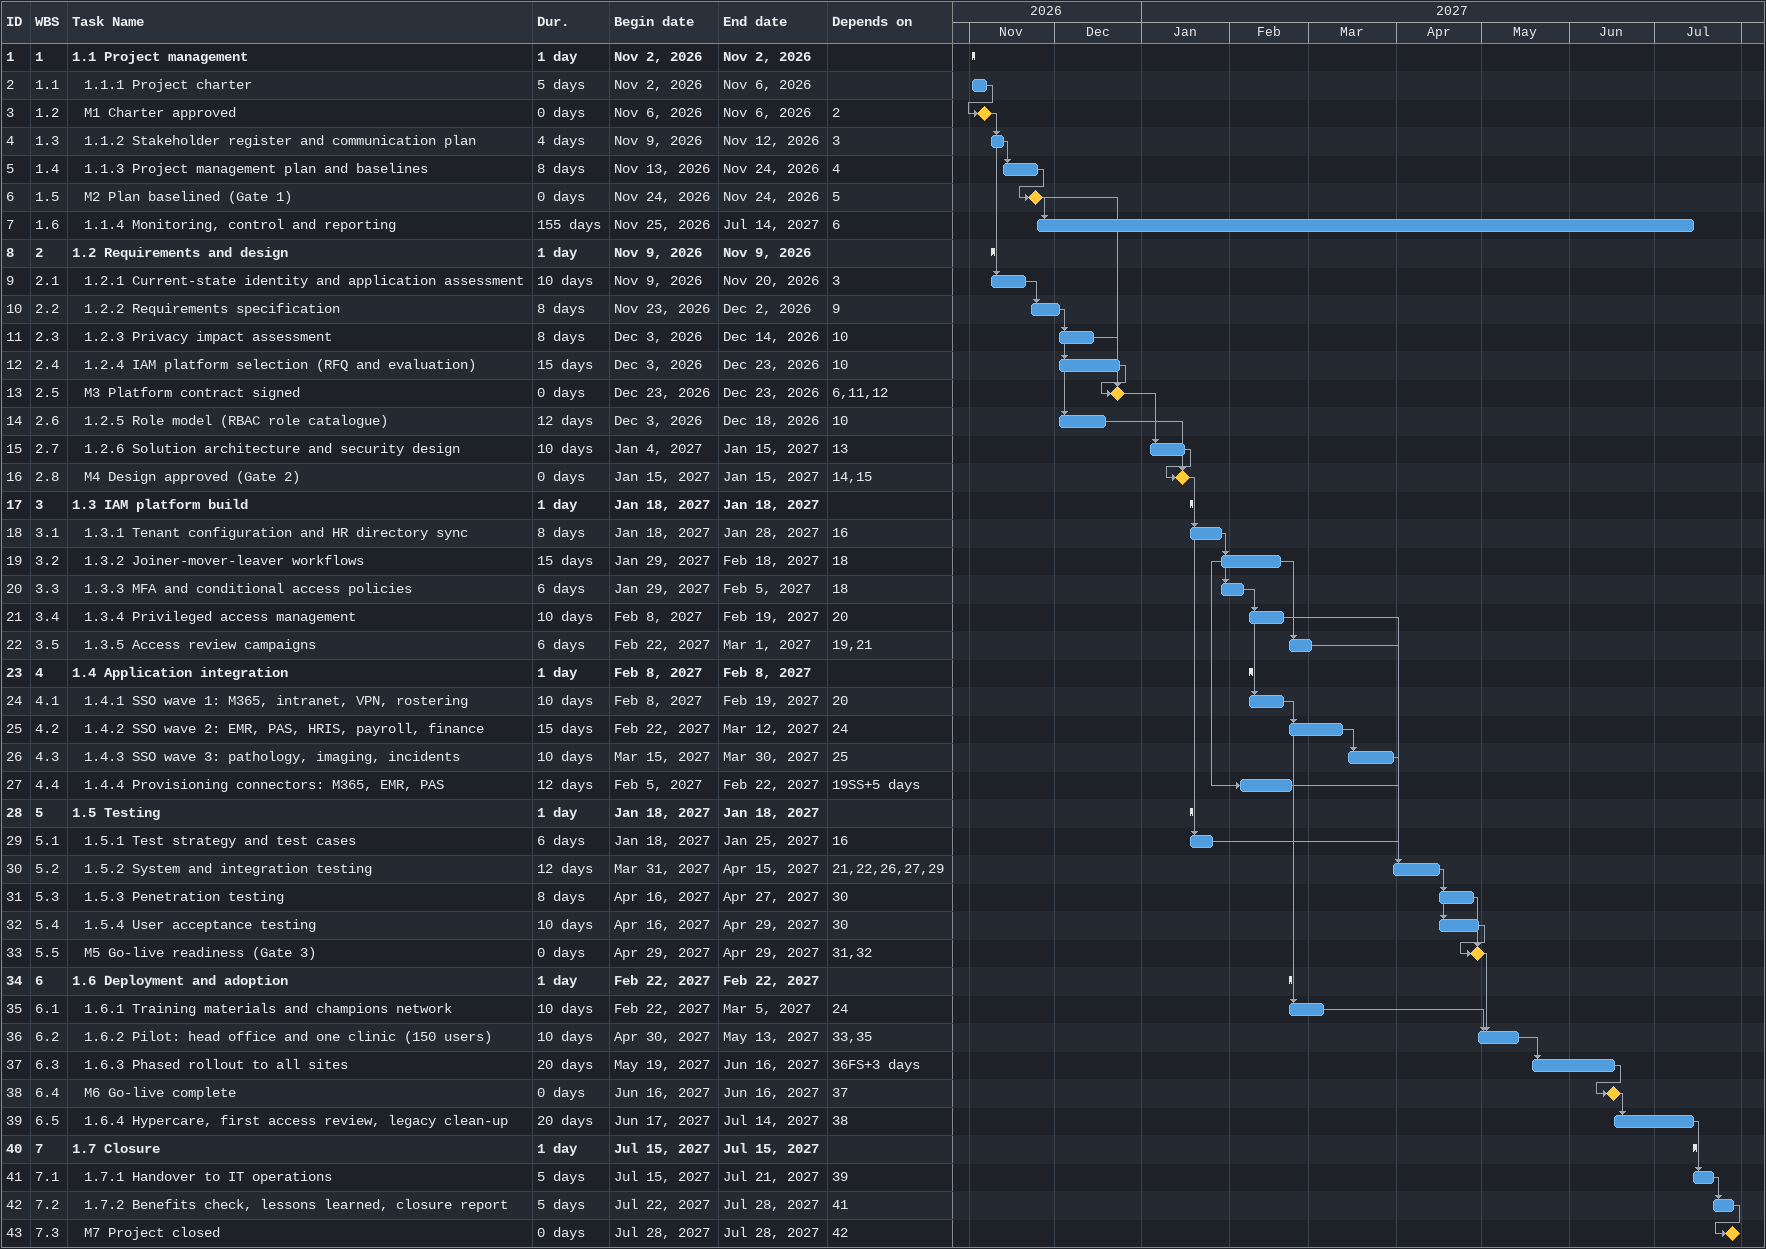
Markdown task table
| ID | WBS | Task | Duration | Start | Finish | Predecessors |
|---|---|---|---|---|---|---|
| 1 | 1 | **1.1 Project management** | 1d | 2026-11-02 | 2026-11-02 |  |
| 2 | 1.1 | 1.1.1 Project charter | 5d | 2026-11-02 | 2026-11-06 |  |
| 3 | 1.2 | M1 Charter approved | 0d | 2026-11-06 | 2026-11-06 | 2 |
| 4 | 1.3 | 1.1.2 Stakeholder register and communication plan | 4d | 2026-11-09 | 2026-11-12 | 3 |
| 5 | 1.4 | 1.1.3 Project management plan and baselines | 8d | 2026-11-13 | 2026-11-24 | 4 |
| 6 | 1.5 | M2 Plan baselined (Gate 1) | 0d | 2026-11-24 | 2026-11-24 | 5 |
| 7 | 1.6 | 1.1.4 Monitoring, control and reporting | 155d | 2026-11-25 | 2027-07-14 | 6 |
| 8 | 2 | **1.2 Requirements and design** | 1d | 2026-11-09 | 2026-11-09 |  |
| 9 | 2.1 | 1.2.1 Current-state identity and application assessment | 10d | 2026-11-09 | 2026-11-20 | 3 |
| 10 | 2.2 | 1.2.2 Requirements specification | 8d | 2026-11-23 | 2026-12-02 | 9 |
| 11 | 2.3 | 1.2.3 Privacy impact assessment | 8d | 2026-12-03 | 2026-12-14 | 10 |
| 12 | 2.4 | 1.2.4 IAM platform selection (RFQ and evaluation) | 15d | 2026-12-03 | 2026-12-23 | 10 |
| 13 | 2.5 | M3 Platform contract signed | 0d | 2026-12-23 | 2026-12-23 | 6, 11, 12 |
| 14 | 2.6 | 1.2.5 Role model (RBAC role catalogue) | 12d | 2026-12-03 | 2026-12-18 | 10 |
| 15 | 2.7 | 1.2.6 Solution architecture and security design | 10d | 2027-01-04 | 2027-01-15 | 13 |
| 16 | 2.8 | M4 Design approved (Gate 2) | 0d | 2027-01-15 | 2027-01-15 | 14, 15 |
| 17 | 3 | **1.3 IAM platform build** | 1d | 2027-01-18 | 2027-01-18 |  |
| 18 | 3.1 | 1.3.1 Tenant configuration and HR directory sync | 8d | 2027-01-18 | 2027-01-28 | 16 |
| 19 | 3.2 | 1.3.2 Joiner-mover-leaver workflows | 15d | 2027-01-29 | 2027-02-18 | 18 |
| 20 | 3.3 | 1.3.3 MFA and conditional access policies | 6d | 2027-01-29 | 2027-02-05 | 18 |
| 21 | 3.4 | 1.3.4 Privileged access management | 10d | 2027-02-08 | 2027-02-19 | 20 |
| 22 | 3.5 | 1.3.5 Access review campaigns | 6d | 2027-02-22 | 2027-03-01 | 19, 21 |
| 23 | 4 | **1.4 Application integration** | 1d | 2027-02-08 | 2027-02-08 |  |
| 24 | 4.1 | 1.4.1 SSO wave 1: M365, intranet, VPN, rostering | 10d | 2027-02-08 | 2027-02-19 | 20 |
| 25 | 4.2 | 1.4.2 SSO wave 2: EMR, PAS, HRIS, payroll, finance | 15d | 2027-02-22 | 2027-03-12 | 24 |
| 26 | 4.3 | 1.4.3 SSO wave 3: pathology, imaging, incidents | 10d | 2027-03-15 | 2027-03-30 | 25 |
| 27 | 4.4 | 1.4.4 Provisioning connectors: M365, EMR, PAS | 12d | 2027-02-05 | 2027-02-22 | 19SS+5d |
| 28 | 5 | **1.5 Testing** | 1d | 2027-01-18 | 2027-01-18 |  |
| 29 | 5.1 | 1.5.1 Test strategy and test cases | 6d | 2027-01-18 | 2027-01-25 | 16 |
| 30 | 5.2 | 1.5.2 System and integration testing | 12d | 2027-03-31 | 2027-04-15 | 21, 22, 26, 27, 29 |
| 31 | 5.3 | 1.5.3 Penetration testing | 8d | 2027-04-16 | 2027-04-27 | 30 |
| 32 | 5.4 | 1.5.4 User acceptance testing | 10d | 2027-04-16 | 2027-04-29 | 30 |
| 33 | 5.5 | M5 Go-live readiness (Gate 3) | 0d | 2027-04-29 | 2027-04-29 | 31, 32 |
| 34 | 6 | **1.6 Deployment and adoption** | 1d | 2027-02-22 | 2027-02-22 |  |
| 35 | 6.1 | 1.6.1 Training materials and champions network | 10d | 2027-02-22 | 2027-03-05 | 24 |
| 36 | 6.2 | 1.6.2 Pilot: head office and one clinic (150 users) | 10d | 2027-04-30 | 2027-05-13 | 33, 35 |
| 37 | 6.3 | 1.6.3 Phased rollout to all sites | 20d | 2027-05-19 | 2027-06-16 | 36FS+3d |
| 38 | 6.4 | M6 Go-live complete | 0d | 2027-06-16 | 2027-06-16 | 37 |
| 39 | 6.5 | 1.6.4 Hypercare, first access review, legacy clean-up | 20d | 2027-06-17 | 2027-07-14 | 38 |
| 40 | 7 | **1.7 Closure** | 1d | 2027-07-15 | 2027-07-15 |  |
| 41 | 7.1 | 1.7.1 Handover to IT operations | 5d | 2027-07-15 | 2027-07-21 | 39 |
| 42 | 7.2 | 1.7.2 Benefits check, lessons learned, closure report | 5d | 2027-07-22 | 2027-07-28 | 41 |
| 43 | 7.3 | M7 Project closed | 0d | 2027-07-28 | 2027-07-28 | 42 |
